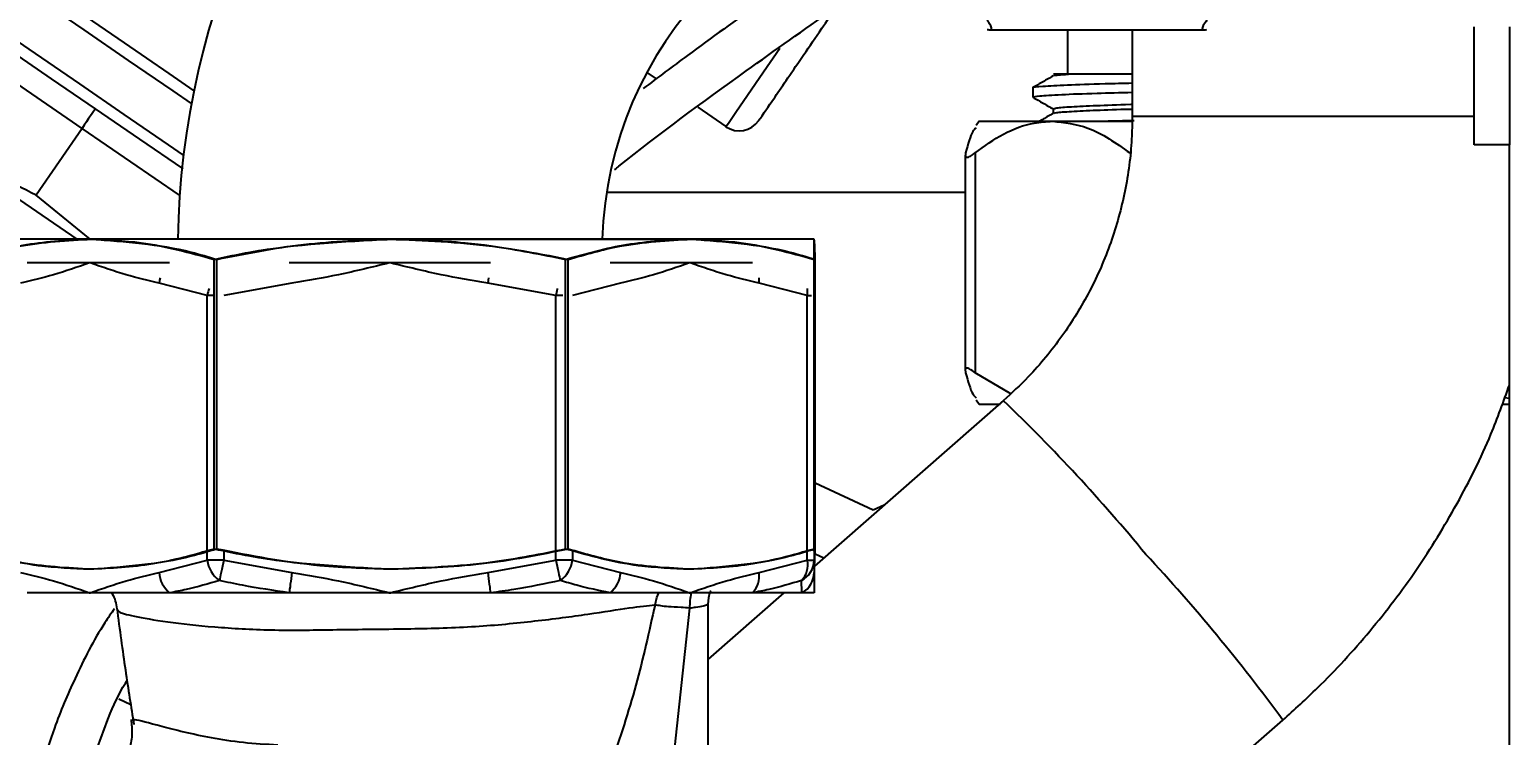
# Model space of a CAD drawing. Extents: x 150 to 4150, y 50 to 2920.
# Drawn here: x 2026.3 to 2183.2, y 2013.8 to 2088.6 of the extents above; entities that cross this region are included whole.
import ezdxf

# ---------------------------------------------------------------- set-up
doc = ezdxf.new("R2010")
doc.units = 0
doc.header["$LTSCALE"] = 10
doc.linetypes.add('SLD-KATı', pattern=[0])
doc.layers.get('0').update_dxf_attribs({"linetype": 'CONTINUOUS'})
doc.styles.add('SLDTEXTSTYLE1', font='GOTHIC.TTF', dxfattribs={"width": 0.913})
doc.dimstyles.new('SLDDIMSTYLE1', dxfattribs={"dimtxt": 35, "dimasz": 33.02, "dimexe": 0, "dimexo": 0.0625, "dimgap": 8.75, "dimtad": 1, "dimdec": 0, "dimlfac": 0.4, "dimrnd": 1e-09, "dimzin": 12, "dimtxsty": 'SLDTEXTSTYLE1', "dimsah": 1, "dimcen": 0.09, "dimazin": 3, "dimtfac": 1, "dimtdec": 0, "dimtofl": 0, "dimtmove": 0, "dimatfit": 3, "dimtolj": 1, "dimtzin": 12})

# ---------------------------------------------------------------- blocks, each defined once
blk = doc.blocks.new('_D_6')
at = {"color": 7, "linetype": 'SLD-KATı'}
for p, q in [((1827.42, 2075.93), (1827.42, 2774.35)), ((2420.73, 2483.92), (2420.73, 2774.35)), ((2420.73, 2764.35), (1827.42, 2764.35))]:
    blk.add_line(p, q, dxfattribs=at)
for points in [[(1827.42, 2764.35), (1860.44, 2759.27), (1860.44, 2769.43)], [(2420.73, 2764.35), (2387.71, 2769.43), (2387.71, 2759.27)]]:
    blk.add_solid(points, dxfattribs=at)
at = {"color": 7, "linetype": 'SLD-KATı', "insert": (2084.92, 2809.05), "char_height": 35, "attachment_point": 1, "style": 'SLDTEXTSTYLE1'}
blk.add_mtext('237', dxfattribs=at)

msp = doc.modelspace()

# ---------------------------------------------------------------- linework, layer by layer
at = {"color": 8, "linetype": 'SLD-KATı'}
for p, q in [((2031.83, 2078.16), (2016.98, 2088.33)), ((2042.18, 2071.07), (2031.83, 2078.16)), ((2165.73, 2079.41), (2143.23, 2079.41)), ((2179.48, 2079.41), (2165.73, 2079.41)), ((2045.72, 2060.45), (2045.11, 2060.45)), ((2082.84, 2060.45), (2082.08, 2060.45)), ((2108.75, 2060.45), (2109.2, 2060.45)), ((2046.87, 2033.33), (2046.87, 2032.38)), ((2083.85, 2033.33), (2083.85, 2032.38))]:
    msp.add_line(p, q, dxfattribs=at)
at = {"color": 7, "linetype": 'SLD-KATı'}
for p, q in [((2128.07, 2088.62), (2150.86, 2088.62)), ((2136.35, 2088.62), (2136.35, 2083.92)), ((2143.23, 2088.62), (2143.23, 2079.41)), ((2179.48, 2076.42), (2179.48, 2088.92)), ((2183.23, 2088.92), (2183.23, 2076.42)), ((2091.74, 2084.1), (2092.73, 2083.42)), ((2132.68, 2082.47), (2132.68, 2081.48)), ((2097.13, 2080.41), (2100.13, 2078.35)), ((2134.83, 2080.24), (2134.83, 2079.75)), ((2031.83, 2078.16), (2026.97, 2071.07)), ((2126.98, 2078.92), (2126.66, 2078.46)), ((2126.98, 2078.92), (2134.75, 2078.92)), ((2134.75, 2078.92), (2143.2, 2078.92)), ((2125.51, 2075.34), (2125.51, 2052.53)), ((2126.55, 2075.57), (2126.55, 2052.26)), ((2183.23, 2076.42), (2179.48, 2076.42)), ((2183.23, 1483.92), (2183.23, 2076.42)), ((2020.62, 2073.72), (2031.28, 2066.42)), ((2032.69, 2066.42), (2026.97, 2071.07)), ((2087.47, 2071.42), (2125.51, 2071.42)), ((2032.86, 2066.42), (2019.48, 2066.42)), ((2032.66, 2066.42), (2019.48, 2066.42)), ((2064.48, 2066.42), (2032.66, 2066.42)), ((2064.77, 2066.42), (2032.86, 2066.42)), ((2064.48, 2066.42), (2096.3, 2066.42)), ((2096.5, 2066.42), (2064.77, 2066.42)), ((2109.48, 2066.42), (2096.3, 2066.42)), ((2109.48, 2066.42), (2096.5, 2066.42)), ((2045.84, 2033.56), (2045.84, 2064.28)), ((2046.13, 2033.56), (2046.13, 2064.28)), ((2083.12, 2033.56), (2083.12, 2064.28)), ((2083.41, 2033.56), (2083.41, 2064.28)), ((2109.48, 2033.56), (2109.48, 2064.28)), ((2109.6, 2033.56), (2109.6, 2064.28)), ((2032.66, 2063.92), (2026.02, 2063.92)), ((2041.12, 2063.92), (2032.66, 2063.92)), ((2064.48, 2063.92), (2053.8, 2063.92)), ((2075.16, 2063.92), (2064.48, 2063.92)), ((2096.3, 2063.92), (2087.84, 2063.92)), ((2102.94, 2063.92), (2096.3, 2063.92)), ((2045.11, 2060.45), (2040, 2061.75)), ((2054.09, 2061.75), (2046.87, 2060.45)), ((2082.08, 2060.45), (2074.86, 2061.75)), ((2088.96, 2061.75), (2083.85, 2060.45)), ((2108.75, 2060.45), (2103.64, 2061.75)), ((2045.11, 2032.38), (2045.11, 2060.45)), ((2082.08, 2032.38), (2082.08, 2060.45)), ((2108.75, 2032.38), (2108.75, 2060.45)), ((2130.33, 2050.03), (2126.55, 2052.26)), ((2129.57, 2049.3), (2109.52, 2031.76)), ((2126.66, 2049.37), (2126.98, 2048.92)), ((2126.98, 2048.92), (2129.23, 2048.92)), ((2182.5, 2048.92), (2183.23, 2048.92)), ((2183.23, 2049.52), (2182.72, 2049.6)), ((2115.73, 2037.67), (2109.6, 2040.54)), ((2116.91, 2038.22), (2115.73, 2037.67)), ((2109.48, 2033.35), (2109.48, 2033.56)), ((2109.48, 2033.33), (2109.48, 2032.38)), ((2109.58, 2033.05), (2110.5, 2032.62)), ((2040, 2031.08), (2045.11, 2032.38)), ((2046.87, 2032.38), (2045.11, 2032.38)), ((2046.87, 2032.38), (2054.09, 2031.08)), ((2074.86, 2031.08), (2082.08, 2032.38)), ((2083.85, 2032.38), (2082.08, 2032.38)), ((2083.85, 2032.38), (2088.96, 2031.08)), ((2103.64, 2031.08), (2108.75, 2032.38)), ((2108.75, 2032.38), (2109.48, 2032.38)), ((2109.48, 2032.38), (2109.48, 2031.08)), ((2032.66, 2028.92), (2026.02, 2028.92)), ((2041.12, 2028.92), (2032.66, 2028.92)), ((2053.8, 2028.92), (2041.12, 2028.92)), ((2064.48, 2028.92), (2053.8, 2028.92)), ((2075.16, 2028.92), (2064.48, 2028.92)), ((2087.84, 2028.92), (2075.16, 2028.92)), ((2096.3, 2028.92), (2087.84, 2028.92)), ((2102.94, 2028.92), (2096.3, 2028.92)), ((2106.28, 2028.92), (2098.23, 2021.88)), ((2098.47, 2029.05), (2098.53, 2029.16)), ((2108.19, 2028.92), (2102.94, 2028.92)), ((2109.48, 2028.92), (2108.19, 2028.92)), ((2035.47, 2027.27), (2035.51, 2027.21)), ((2093.23, 1998.88), (2096.29, 2027.29)), ((2098.23, 1975.7), (2098.23, 2027.67)), ((2035.73, 2017.67), (2037, 2017.07)), ((2101.89, 1965.29), (2159.2, 2015.43)), ((2037.06, 2015.35), (2037.04, 2015.29))]:
    msp.add_line(p, q, dxfattribs=at)
at = {"color": 7, "linetype": 'SLD-KATı', "flags": 128}
for points in [[(2036.77, 2085.38), (2032.05, 2088.62), (2027.43, 2091.78), (2024.31, 2093.92)], [(2026.52, 2093.92), (2027.02, 2093.58), (2031.59, 2090.45), (2036.29, 2087.23), (2041.02, 2083.98), (2043.69, 2082.16)], [(2042.59, 2075.34), (2040.99, 2076.43), (2036.31, 2079.64), (2031.58, 2082.88), (2026.89, 2086.09), (2022.38, 2089.18), (2018.13, 2092.09), (2017.14, 2092.77)], [(2016.98, 2091.36), (2019.66, 2089.53), (2024, 2086.56), (2028.56, 2083.43), (2033.24, 2080.23), (2037.92, 2077.02), (2042.48, 2073.9), (2042.52, 2073.87)], [(2043.43, 2080.82), (2041.49, 2082.15), (2036.77, 2085.38)], [(2033.24, 2080.23), (2033.22, 2080.2), (2033.15, 2080.1), (2033.05, 2079.95), (2032.91, 2079.74), (2032.73, 2079.49), (2032.53, 2079.2), (2032.31, 2078.87), (2032.07, 2078.52), (2031.83, 2078.16)], [(2046.87, 2032.38), (2046.8, 2032.05), (2046.73, 2031.73), (2046.66, 2031.41), (2046.59, 2031.12), (2046.53, 2030.84), (2046.48, 2030.6), (2046.43, 2030.39), (2046.4, 2030.22)], [(2054.09, 2031.08), (2054.05, 2030.75), (2054.01, 2030.43), (2053.96, 2030.12), (2053.92, 2029.83), (2053.89, 2029.55), (2053.85, 2029.31), (2053.82, 2029.1), (2053.8, 2028.92)], [(2074.86, 2031.08), (2074.91, 2030.75), (2074.95, 2030.43), (2074.99, 2030.12), (2075.03, 2029.83), (2075.07, 2029.55), (2075.1, 2029.31), (2075.13, 2029.1), (2075.16, 2028.92)], [(2082.08, 2032.38), (2082.16, 2032.05), (2082.23, 2031.73), (2082.3, 2031.41), (2082.36, 2031.12), (2082.42, 2030.84), (2082.48, 2030.6), (2082.52, 2030.39), (2082.56, 2030.22)], [(2098.23, 2027.67), (2098.3, 2028.43), (2098.42, 2028.92)]]:
    msp.add_lwpolyline(points, dxfattribs=at)
at = {"color": 8, "linetype": 'SLD-KATı', "flags": 128}
for points in [[(2100.13, 2078.35), (2100.39, 2078.73), (2101.17, 2079.87), (2102.42, 2081.7), (2104.1, 2084.15), (2105.83, 2086.68)], [(2040.1, 2062.32), (2040.05, 2062.08), (2040, 2061.75)], [(2074.94, 2062.32), (2074.91, 2062.08), (2074.86, 2061.75)], [(2082.24, 2061.18), (2082.23, 2061.11), (2082.16, 2060.78), (2082.08, 2060.45)], [(2103.64, 2061.75), (2103.66, 2062.08), (2103.65, 2062.32)], [(2092.61, 2027.65), (2092.8, 2028.41), (2093, 2028.92)]]:
    msp.add_lwpolyline(points, dxfattribs=at)
at = {"color": 7, "linetype": 'SLD-KATı'}
for centre, radius, start, end in [((2126.98, 2065.17), 85, 130.9302, 179.1574), ((2126.98, 2065.17), 40, 93.5833, 178.2092), ((2101.54, 2080.41), 2.5, 235.5947, 325.5947), ((2043.05, 2031.29), 3.06, 183.8257, 230.8351), ((2048.27, 2032.8), 3.19, 187.4897, 234.0618), ((2080.69, 2032.8), 3.19, 305.9382, 352.5103), ((2085.91, 2031.29), 3.06, 309.1649, 356.1743), ((2101.15, 2030.69), 2.52, 315.2171, 8.975), ((2106.49, 2031.85), 2.32, 315.1656, 13.2229), ((2107.04, 2032.39), 2.43, 296.5828, 359.7128), ((2107.01, 2031.09), 2.47, 298.6936, 359.9005)]:
    msp.add_arc(centre, radius, start, end, dxfattribs=at)
at = {"color": 8, "linetype": 'SLD-KATı'}
for centre, radius, start, end in [((2048.7, 2059.89), 3.63, 159.1294, 171.0194), ((2105.56, 2060.96), 3.23, 350.8965, 3.848), ((1999.39, 1913.51), 188.1, 39.4364, 46.2088), ((1999.37, 1898.05), 198.3, 36.2955, 42.8859), ((2102.95, 2027.48), 6.67, 167.5725, 181.6375)]:
    msp.add_arc(centre, radius, start, end, dxfattribs=at)
at = {"color": 7, "linetype": 'SLD-KATı'}
for points, knots in [([(2123.93, 2105.17), (2120.68, 2103.03), (2113.83, 2098.51), (2104.58, 2092.07), (2096.98, 2086.62), (2092.91, 2083.56), (2091.35, 2082.38)], [0, 0, 0, 0, 0.287086, 0.605892, 0.848696, 1, 1, 1, 1]), ([(2088.32, 2073.79), (2088.47, 2073.91), (2092.9, 2077.49), (2100.67, 2083.13), (2111.13, 2090.57), (2118.59, 2095.66), (2122.99, 2098.56), (2124.48, 2099.54)], [0, 0, 0, 0, 0.013279, 0.400491, 0.655462, 0.883586, 1, 1, 1, 1]), ([(2103.61, 2079), (2103.75, 2079.21), (2103.97, 2079.53), (2105.29, 2081.46), (2106.65, 2083.45), (2108.36, 2085.94), (2110.08, 2088.46), (2111.31, 2090.25), (2111.83, 2091.01)], [0, 0, 0, 0, 0.280228, 0.43108, 0.585131, 0.739184, 0.890036, 1, 1, 1, 1]), ([(2127.83, 2088.66), (2127.97, 2088.64), (2128.27, 2088.58), (2128.35, 2088.8), (2128.16, 2089.19), (2127.92, 2089.5), (2127.83, 2089.63)], [0, 0, 0, 0, 0.280691, 0.562827, 0.825745, 1, 1, 1, 1]), ([(2151.13, 2089.63), (2150.98, 2089.43), (2150.69, 2089.03), (2150.61, 2088.68), (2150.8, 2088.59), (2151.04, 2088.64), (2151.13, 2088.66)], [0, 0, 0, 0, 0.2806934, 0.5628289, 0.8257432, 1, 1, 1, 1]), ([(2132.79, 2082.47), (2132.75, 2082.48), (2132.52, 2082.53), (2133.59, 2082.63), (2136.12, 2082.77), (2139.46, 2082.89), (2142.24, 2082.96), (2143.23, 2082.99)], [0, 0, 0, 0, 0.047133, 0.31339, 0.583641, 0.851427, 1, 1, 1, 1]), ([(2134.84, 2083.73), (2134.48, 2083.53), (2133.77, 2083.11), (2133.05, 2082.7), (2132.69, 2082.49)], [0, 0, 0, 0, 0.5, 1, 1, 1, 1]), ([(2136.46, 2083.92), (2136.35, 2083.92), (2135.84, 2083.92), (2135.07, 2083.92), (2134.94, 2083.92), (2134.87, 2083.92)], [0, 0, 0, 0, 0.102911, 0.51538, 1, 1, 1, 1]), ([(2134.95, 2083.73), (2134.94, 2083.74), (2134.86, 2083.79), (2135.55, 2083.86), (2136.3, 2083.91), (2136.46, 2083.92)], [0, 0, 0, 0, 0.170635, 0.833808, 1, 1, 1, 1]), ([(2143.23, 2083.92), (2142.11, 2083.92), (2139.85, 2083.92), (2137.7, 2083.92), (2136.8, 2083.92), (2136.46, 2083.92)], [0, 0, 0, 0, 0.380799, 0.767691, 1, 1, 1, 1]), ([(2026.97, 2071.07), (2024.2, 2072.5), (2018.6, 2075.39), (2013.88, 2079.56), (2011.5, 2081.66)], [0, 0, 0, 0, 0.4952181, 1, 1, 1, 1]), ([(2132.68, 2081.48), (2132.83, 2081.52), (2133.11, 2081.61), (2135.54, 2081.76), (2138.89, 2081.89), (2141.93, 2081.96), (2143.23, 2082)], [0, 0, 0, 0, 0.261568, 0.5310846, 0.7993731, 1, 1, 1, 1]), ([(2132.69, 2081.46), (2133.05, 2081.25), (2133.77, 2080.84), (2134.48, 2080.43), (2134.84, 2080.22)], [0, 0, 0, 0, 0.5, 1, 1, 1, 1]), ([(2134.84, 2079.76), (2134.48, 2079.56), (2134, 2079.28), (2133.51, 2078.99), (2133.38, 2078.92)], [0, 0, 0, 0, 0.733305, 1, 1, 1, 1]), ([(2134.9, 2080.24), (2134.95, 2080.27), (2135.06, 2080.35), (2136.61, 2080.47), (2139.32, 2080.59), (2141.63, 2080.68), (2143.17, 2080.72), (2143.23, 2080.72)], [0, 0, 0, 0, 0.215603, 0.474549, 0.734365, 0.990149, 1, 1, 1, 1]), ([(2134.97, 2079.76), (2135.01, 2079.79), (2135.13, 2079.86), (2136.62, 2079.97), (2139.32, 2080.1), (2141.63, 2080.18), (2143.17, 2080.22), (2143.23, 2080.22)], [0, 0, 0, 0, 0.17938, 0.450284, 0.722101, 0.989694, 1, 1, 1, 1]), ([(2126.67, 2078.22), (2126.55, 2078.12), (2126.16, 2077.79), (2125.8, 2076.48), (2125.55, 2075.57)], [0, 0, 0, 0, 0.308919, 1, 1, 1, 1]), ([(2126.55, 2075.57), (2127.54, 2076.29), (2129.56, 2077.73), (2132.36, 2078.77), (2134.11, 2078.88), (2134.75, 2078.92)], [0, 0, 0, 0, 0.382414, 0.774656, 1, 1, 1, 1]), ([(2143.23, 2079.41), (2143.21, 2078.63), (2143.17, 2075.97), (2142.56, 2071.46), (2141.06, 2066.03), (2138.82, 2060.86), (2135.86, 2056.06), (2132.72, 2052.21), (2130.45, 2050.12), (2129.57, 2049.3)], [0, 0, 0, 0, 0.069333, 0.234085, 0.398947, 0.563817, 0.728697, 0.893595, 1, 1, 1, 1]), ([(2134.75, 2078.92), (2136.02, 2078.78), (2138.87, 2078.47), (2141.5, 2076.61), (2142.96, 2075.57)], [0, 0, 0, 0, 0.444646, 1, 1, 1, 1]), ([(2139.57, 2078.92), (2139.82, 2078.93), (2140.83, 2078.96), (2142.31, 2079), (2143.43, 2079.02)], [0, 0, 0, 0, 0.248104, 1, 1, 1, 1]), ([(2125.55, 2075.57), (2125.53, 2075.42), (2125.47, 2075.13), (2125.71, 2075.05), (2126.1, 2075.24), (2126.42, 2075.48), (2126.55, 2075.57)], [0, 0, 0, 0, 0.280698, 0.562841, 0.825746, 1, 1, 1, 1]), ([(2019.48, 2064.28), (2021.64, 2064.89), (2025.99, 2066.11), (2030.43, 2066.32), (2032.66, 2066.42)], [0, 0, 0, 0, 0.497168, 1, 1, 1, 1]), ([(2019.6, 2064.28), (2021.44, 2064.8), (2025.81, 2066.05), (2030.28, 2066.28), (2032.86, 2066.42)], [0, 0, 0, 0, 0.420045, 1, 1, 1, 1]), ([(2032.66, 2066.42), (2034.48, 2066.35), (2038.91, 2066.18), (2043.27, 2064.98), (2045.84, 2064.28)], [0, 0, 0, 0, 0.410405, 1, 1, 1, 1]), ([(2032.86, 2066.42), (2036.4, 2066.17), (2040.86, 2065.85), (2045.22, 2064.55), (2046.13, 2064.28)], [0, 0, 0, 0, 0.792279, 1, 1, 1, 1]), ([(2045.84, 2064.28), (2047.11, 2064.55), (2053.24, 2065.85), (2059.51, 2066.17), (2064.48, 2066.42)], [0, 0, 0, 0, 0.20772, 1, 1, 1, 1]), ([(2046.13, 2064.28), (2049.19, 2064.89), (2055.34, 2066.11), (2061.61, 2066.32), (2064.77, 2066.42)], [0, 0, 0, 0, 0.497162, 1, 1, 1, 1]), ([(2064.48, 2066.42), (2068.12, 2066.28), (2074.39, 2066.05), (2080.54, 2064.8), (2083.12, 2064.28)], [0, 0, 0, 0, 0.579951, 1, 1, 1, 1]), ([(2064.77, 2066.42), (2067.34, 2066.35), (2073.61, 2066.18), (2079.77, 2064.98), (2083.41, 2064.28)], [0, 0, 0, 0, 0.4104049, 1, 1, 1, 1]), ([(2083.12, 2064.28), (2085.28, 2064.89), (2089.63, 2066.11), (2094.07, 2066.32), (2096.3, 2066.42)], [0, 0, 0, 0, 0.4971657, 1, 1, 1, 1]), ([(2083.41, 2064.28), (2085.22, 2064.8), (2089.54, 2066.05), (2093.95, 2066.28), (2096.5, 2066.42)], [0, 0, 0, 0, 0.420046, 1, 1, 1, 1]), ([(2096.3, 2066.42), (2098.12, 2066.35), (2102.55, 2066.18), (2106.91, 2064.98), (2109.48, 2064.28)], [0, 0, 0, 0, 0.410402, 1, 1, 1, 1]), ([(2096.5, 2066.42), (2099.99, 2066.17), (2104.4, 2065.85), (2108.7, 2064.55), (2109.6, 2064.28)], [0, 0, 0, 0, 0.792285, 1, 1, 1, 1]), ([(2109.6, 2064.28), (2109.58, 2064.89), (2109.54, 2066.11), (2109.5, 2066.32), (2109.48, 2066.42)], [0, 0, 0, 0, 0.4971669, 1, 1, 1, 1]), ([(2109.48, 2064.28), (2109.48, 2064.55), (2109.48, 2065.85), (2109.48, 2066.17), (2109.48, 2066.42)], [0, 0, 0, 0, 0.207716, 1, 1, 1, 1]), ([(2032.66, 2063.92), (2032.64, 2063.91), (2031.36, 2063.47), (2028.93, 2062.61), (2026.48, 2062.03), (2025.32, 2061.75)], [0, 0, 0, 0, 0.006138, 0.52831, 1, 1, 1, 1]), ([(2040, 2061.75), (2038.84, 2062.03), (2036.38, 2062.61), (2033.96, 2063.47), (2032.67, 2063.91), (2032.66, 2063.92)], [0, 0, 0, 0, 0.471686, 0.993853, 1, 1, 1, 1]), ([(2064.48, 2063.92), (2064.46, 2063.91), (2062.64, 2063.47), (2059.21, 2062.61), (2055.74, 2062.03), (2054.09, 2061.75)], [0, 0, 0, 0, 0.006155, 0.528324, 1, 1, 1, 1]), ([(2074.86, 2061.75), (2073.22, 2062.03), (2069.75, 2062.61), (2066.32, 2063.47), (2064.5, 2063.91), (2064.48, 2063.92)], [0, 0, 0, 0, 0.47169, 0.993858, 1, 1, 1, 1]), ([(2096.3, 2063.92), (2096.28, 2063.91), (2095, 2063.47), (2092.57, 2062.61), (2090.12, 2062.03), (2088.96, 2061.75)], [0, 0, 0, 0, 0.006147, 0.528314, 1, 1, 1, 1]), ([(2103.64, 2061.75), (2102.48, 2062.03), (2100.03, 2062.61), (2097.6, 2063.47), (2096.31, 2063.91), (2096.3, 2063.92)], [0, 0, 0, 0, 0.471686, 0.993862, 1, 1, 1, 1]), ([(2126.55, 2052.26), (2126.35, 2052.41), (2125.95, 2052.71), (2125.59, 2052.78), (2125.48, 2052.6), (2125.53, 2052.36), (2125.55, 2052.26)], [0, 0, 0, 0, 0.28069, 0.562833, 0.825752, 1, 1, 1, 1]), ([(2125.55, 2052.26), (2125.8, 2051.36), (2126.16, 2050.04), (2126.55, 2049.71), (2126.67, 2049.61)], [0, 0, 0, 0, 0.691081, 1, 1, 1, 1]), ([(2159.2, 2015.43), (2160.44, 2016.56), (2163.7, 2019.51), (2168.52, 2024.79), (2173.49, 2031.32), (2177.77, 2038.32), (2181.06, 2044.87), (2182.6, 2049.19), (2183.23, 2050.94)], [0, 0, 0, 0, 0.115763, 0.304685, 0.493651, 0.682621, 0.871597, 1, 1, 1, 1]), ([(2032.66, 2031.42), (2030.84, 2031.49), (2026.4, 2031.65), (2022.05, 2032.85), (2019.48, 2033.56)], [0, 0, 0, 0, 0.410402, 1, 1, 1, 1]), ([(2032.86, 2031.42), (2030.28, 2031.55), (2025.81, 2031.79), (2021.44, 2033.03), (2019.6, 2033.56)], [0, 0, 0, 0, 0.5799549, 1, 1, 1, 1]), ([(2045.84, 2033.56), (2043.68, 2032.95), (2039.32, 2031.72), (2034.89, 2031.52), (2032.66, 2031.42)], [0, 0, 0, 0, 0.497166, 1, 1, 1, 1]), ([(2046.13, 2033.56), (2045.22, 2033.29), (2040.86, 2031.99), (2036.4, 2031.67), (2032.86, 2031.42)], [0, 0, 0, 0, 0.207721, 1, 1, 1, 1]), ([(2064.48, 2031.42), (2059.51, 2031.67), (2053.24, 2031.99), (2047.11, 2033.29), (2045.84, 2033.56)], [0, 0, 0, 0, 0.792281, 1, 1, 1, 1]), ([(2064.77, 2031.42), (2062.19, 2031.49), (2055.92, 2031.65), (2049.76, 2032.85), (2046.13, 2033.56)], [0, 0, 0, 0, 0.4104, 1, 1, 1, 1]), ([(2083.12, 2033.56), (2080.54, 2033.03), (2074.39, 2031.79), (2068.12, 2031.55), (2064.48, 2031.42)], [0, 0, 0, 0, 0.420048, 1, 1, 1, 1]), ([(2083.41, 2033.56), (2080.35, 2032.95), (2074.19, 2031.72), (2067.92, 2031.52), (2064.77, 2031.42)], [0, 0, 0, 0, 0.497166, 1, 1, 1, 1]), ([(2096.3, 2031.42), (2094.48, 2031.49), (2090.04, 2031.65), (2085.69, 2032.85), (2083.12, 2033.56)], [0, 0, 0, 0, 0.410405, 1, 1, 1, 1]), ([(2096.5, 2031.42), (2093.95, 2031.55), (2089.54, 2031.79), (2085.22, 2033.03), (2083.41, 2033.56)], [0, 0, 0, 0, 0.579954, 1, 1, 1, 1]), ([(2109.48, 2033.56), (2107.31, 2032.95), (2102.96, 2031.72), (2098.53, 2031.52), (2096.3, 2031.42)], [0, 0, 0, 0, 0.497168, 1, 1, 1, 1]), ([(2109.6, 2033.56), (2108.7, 2033.29), (2104.4, 2031.99), (2099.99, 2031.67), (2096.5, 2031.42)], [0, 0, 0, 0, 0.207715, 1, 1, 1, 1]), ([(2109.48, 2031.42), (2109.49, 2031.49), (2109.53, 2031.65), (2109.57, 2032.85), (2109.6, 2033.56)], [0, 0, 0, 0, 0.4104023, 1, 1, 1, 1]), ([(2025.32, 2031.08), (2026.48, 2030.81), (2028.93, 2030.22), (2031.36, 2029.36), (2032.64, 2028.92), (2032.66, 2028.92)], [0, 0, 0, 0, 0.47169, 0.993862, 1, 1, 1, 1]), ([(2032.66, 2028.92), (2032.67, 2028.92), (2033.96, 2029.36), (2036.38, 2030.22), (2038.84, 2030.81), (2040, 2031.08)], [0, 0, 0, 0, 0.006147, 0.528314, 1, 1, 1, 1]), ([(2054.09, 2031.08), (2055.74, 2030.81), (2059.21, 2030.22), (2062.64, 2029.36), (2064.46, 2028.92), (2064.48, 2028.92)], [0, 0, 0, 0, 0.471676, 0.993845, 1, 1, 1, 1]), ([(2064.48, 2028.92), (2064.5, 2028.92), (2066.32, 2029.36), (2069.75, 2030.22), (2073.22, 2030.81), (2074.86, 2031.08)], [0, 0, 0, 0, 0.006142, 0.52831, 1, 1, 1, 1]), ([(2088.96, 2031.08), (2090.12, 2030.81), (2092.57, 2030.22), (2095, 2029.36), (2096.28, 2028.92), (2096.3, 2028.92)], [0, 0, 0, 0, 0.471686, 0.993853, 1, 1, 1, 1]), ([(2096.3, 2028.92), (2096.31, 2028.92), (2097.6, 2029.36), (2100.03, 2030.22), (2102.48, 2030.81), (2103.64, 2031.08)], [0, 0, 0, 0, 0.006138, 0.528314, 1, 1, 1, 1]), ([(2109.48, 2031.08), (2109.48, 2030.81), (2109.48, 2030.22), (2109.48, 2029.36), (2109.48, 2028.92), (2109.48, 2028.92)], [0, 0, 0, 0, 0.471686, 0.993857, 1, 1, 1, 1]), ([(2046.4, 2030.22), (2045.23, 2029.88), (2043.48, 2029.38), (2041.71, 2029.03), (2041.12, 2028.92)], [0, 0, 0, 0, 0.6653388, 1, 1, 1, 1]), ([(2053.8, 2028.92), (2052.15, 2029.16), (2049.67, 2029.53), (2047.22, 2030.05), (2046.4, 2030.22)], [0, 0, 0, 0, 0.665385, 1, 1, 1, 1]), ([(2082.56, 2030.22), (2080.93, 2029.88), (2078.47, 2029.38), (2075.99, 2029.03), (2075.16, 2028.92)], [0, 0, 0, 0, 0.665339, 1, 1, 1, 1]), ([(2087.84, 2028.92), (2086.66, 2029.16), (2084.9, 2029.53), (2083.15, 2030.05), (2082.56, 2030.22)], [0, 0, 0, 0, 0.6653959, 1, 1, 1, 1]), ([(2108.13, 2030.22), (2106.99, 2029.88), (2105.27, 2029.38), (2103.52, 2029.03), (2102.94, 2028.92)], [0, 0, 0, 0, 0.66533, 1, 1, 1, 1]), ([(2108.19, 2028.92), (2108.18, 2029.16), (2108.16, 2029.53), (2108.14, 2030.05), (2108.13, 2030.22)], [0, 0, 0, 0, 0.665391, 1, 1, 1, 1]), ([(2034.93, 2028.92), (2034.96, 2028.88), (2035.33, 2028.4), (2035.43, 2027.78), (2035.51, 2027.21)], [0, 0, 0, 0, 0.079985, 1, 1, 1, 1]), ([(2035.27, 2027.24), (2034.93, 2026.75), (2033.3, 2024.39), (2031.16, 2020.16), (2028.99, 2015.06), (2027.64, 2010.84), (2027.23, 2008.35), (2027.06, 2007.27)], [0, 0, 0, 0, 0.0816236, 0.3882837, 0.6515008, 0.8491419, 1, 1, 1, 1]), ([(2035.52, 2027.28), (2035.82, 2025.04), (2036.43, 2020.54), (2037.03, 2016.82), (2037.33, 2014.95)], [0, 0, 0, 0, 0.498078, 1, 1, 1, 1]), ([(2092.61, 2027.65), (2091.97, 2024.8), (2090.7, 2019.1), (2087.95, 2010.62), (2085.9, 2005), (2084.85, 2002.14)], [0, 0, 0, 0, 0.3287848, 0.657711, 1, 1, 1, 1]), ([(2096.29, 2027.29), (2095.98, 2027.32), (2095.13, 2027.39), (2093.65, 2027.44), (2093.01, 2027.57), (2092.61, 2027.65)], [0, 0, 0, 0, 0.179701, 0.488732, 1, 1, 1, 1]), ([(2098.23, 2027.67), (2098.21, 2027.66), (2098.16, 2027.64), (2097.74, 2027.52), (2097.08, 2027.38), (2096.5, 2027.32), (2096.29, 2027.29)], [0, 0, 0, 0, 0.220595, 0.49957, 0.819028, 1, 1, 1, 1]), ([(2032.14, 2007.43), (2032.16, 2007.59), (2032.34, 2009.09), (2033.67, 2013.07), (2035.03, 2017.08), (2036.55, 2019.54), (2036.6, 2019.63)], [0, 0, 0, 0, 0.038095, 0.3577341, 0.9760884, 1, 1, 1, 1]), ([(2037.04, 2015.49), (2037.09, 2015), (2037.19, 2013.97), (2036.92, 2012.4), (2036.32, 2010.85), (2035.35, 2009.44), (2034.1, 2008.3), (2032.24, 2007.21), (2030.67, 2007.03), (2029.66, 2006.92)], [0, 0, 0, 0, 0.117225, 0.241972, 0.372045, 0.504693, 0.636749, 0.765116, 1, 1, 1, 1])]:
    msp.add_open_spline(points, degree=3, knots=knots, dxfattribs=at)
at = {"color": 8, "linetype": 'SLD-KATı'}
for points, knots in [([(2035.51, 2027.21), (2035.53, 2027.17), (2035.6, 2027.07), (2035.81, 2026.8), (2037.43, 2026.4), (2041.21, 2025.75), (2046.43, 2025.22), (2052.6, 2024.9), (2059.54, 2025.04), (2066.5, 2025.09), (2073.51, 2025.28), (2080.02, 2025.92), (2085.67, 2026.66), (2090.25, 2027.4), (2091.82, 2027.56), (2092.61, 2027.65)], [0, 0, 0, 0, 0.026456, 0.069102, 0.154602, 0.239574, 0.323308, 0.40582, 0.48825, 0.580919, 0.665912, 0.747846, 0.831086, 0.915296, 1, 1, 1, 1]), ([(2052.59, 2012.77), (2051.35, 2012.84), (2048.85, 2012.99), (2044.34, 2013.7), (2039.79, 2014.87), (2037.67, 2015.46), (2037.16, 2015.46), (2037.09, 2015.34), (2037.09, 2015.48), (2037.07, 2015.39), (2037.06, 2015.35)], [0, 0, 0, 0, 0.118978, 0.240978, 0.485964, 0.741582, 0.806688, 0.875508, 0.959796, 1, 1, 1, 1])]:
    msp.add_open_spline(points, degree=3, knots=knots, dxfattribs=at)

# ---------------------------------------------------------------- dimensions: what is measured, and where the dimension line sits
at = {"color": 7, "linetype": 'SLD-KATı'}
dim = msp.add_linear_dim(base=(1827.42, 2764.35), p1=(2420.73, 2473.92), p2=(1827.42, 2065.93), dimstyle='SLDDIMSTYLE1', dxfattribs=at)
dim.commit()
dim.dimension.update_dxf_attribs({"geometry": '_D_6', "text_midpoint": (2123.71, 2764.35), "dimtype": 160})

doc.saveas('drawing.dxf')
